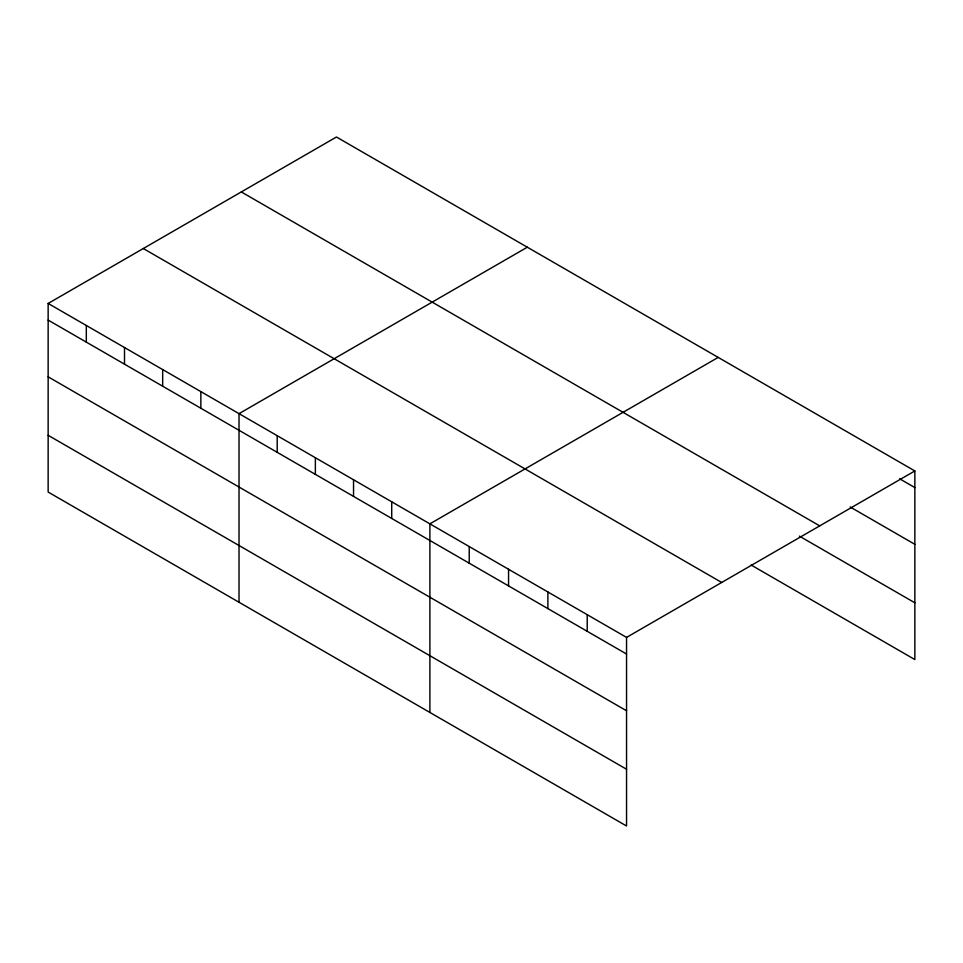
<?xml version="1.0" encoding="UTF-8"?>
<svg xmlns="http://www.w3.org/2000/svg" width="963" height="963" viewBox="0 0 963 963"><rect width="100%" height="100%" fill="white"/><g stroke="black" fill="none" stroke-linecap="round" stroke-linejoin="round"><path stroke-width="1.44" d="M626.552 710.766L626.552 637.398L48.15 303.453L48.15 492.057L626.552 825.989L626.552 710.766L48.15 376.834M751.176 565.052L914.85 659.547L914.85 470.943L336.448 137.011L48.15 303.453M527.327 247.202L239.017 413.657L239.017 602.26M718.193 357.405L429.895 523.848L429.895 712.451M626.552 637.398L914.85 470.943M899.623 478.78L914.85 487.567M850.148 506.959L914.85 544.324M241.316 191.938L819.706 525.87M799.398 536.138L914.85 602.79M143.294 248.526L721.684 582.459M48.15 320.089L626.552 654.021M48.15 435.312L626.552 769.244M587.213 614.683L587.213 631.319M547.887 591.98L547.887 608.604M508.56 569.265L508.56 585.901M469.222 546.563L469.222 563.186M391.724 501.819L391.724 518.443M353.541 479.779L353.541 496.402M315.37 457.738L315.37 474.362M277.2 435.697L277.2 452.321M200.846 391.616L200.846 408.24M162.675 369.575L162.675 386.199M124.504 347.535L124.504 364.17M86.321 325.494L86.321 342.13"/></g></svg>
